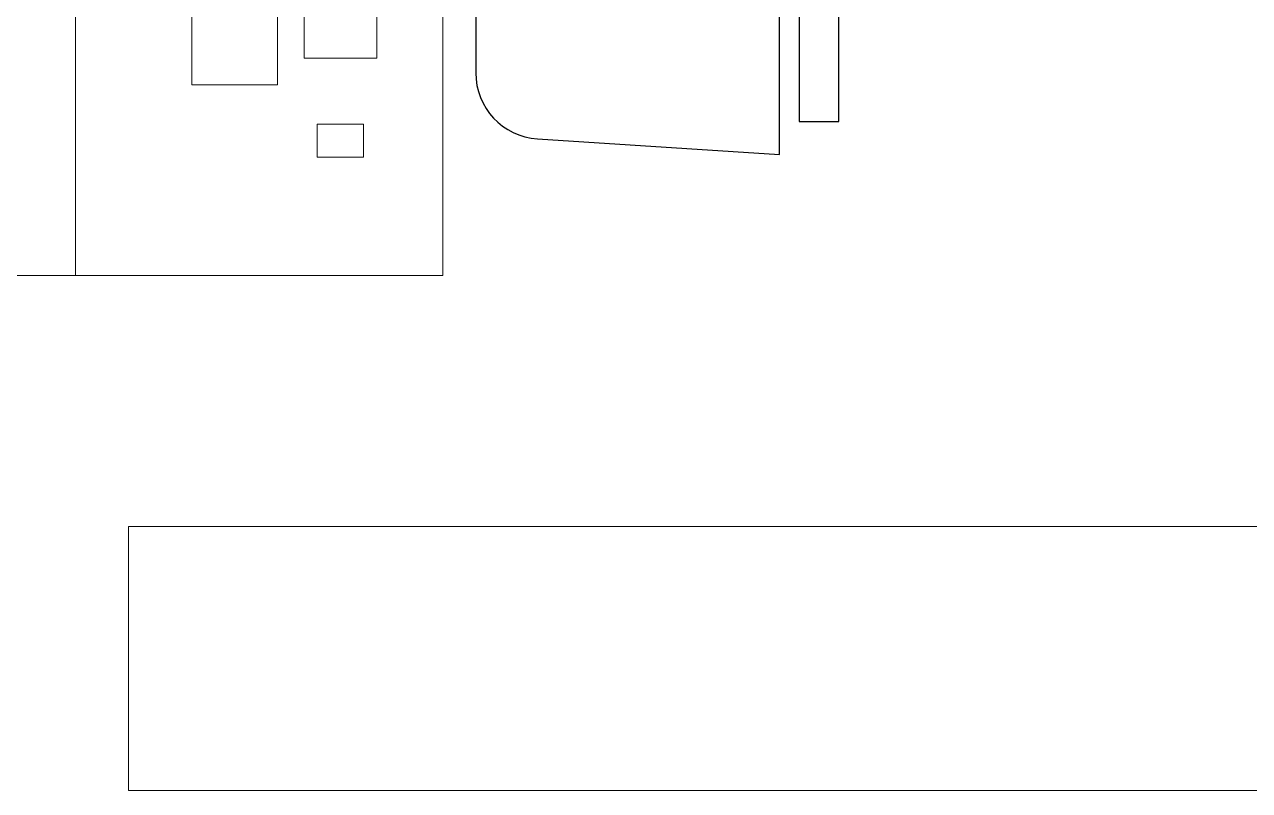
# Model space of a CAD drawing. Extents: x -2012 to 34975, y -1043 to 8321.
# Drawn here: x 4576.6 to 4762.2, y 2433 to 2549 of the extents above; entities that cross this region are included whole.
import ezdxf

# ---------------------------------------------------------------- set-up
doc = ezdxf.new("R2010")
doc.units = 0
doc.header["$LTSCALE"] = 25
doc.layers.get('0').update_dxf_attribs({"color": 9, "lineweight": 9})
doc.layers.add('05', color=9, linetype='Continuous', lineweight=9)

# ---------------------------------------------------------------- blocks, each defined once
blk = doc.blocks.new('m-vw-sandalye')
at = {"lineweight": -3, "ltscale": 0.5}
blk.add_lwpolyline([(-20.5, 0), (20.5, 0), (20.5, -6), (-20.5, -6)], close=True, dxfattribs=at)
blk.add_lwpolyline([(-25.5, -9), (25.5, -9), (23.11, -45.65, -0.395265), (13.13, -55), (-13.13, -55, -0.395265), (-23.11, -45.65)], format="xyb", close=True, dxfattribs=at)
blk = doc.blocks.new('m-vw-bilgisayar-2')
for points in [[(38, 60), (18, 60), (18, 70), (38, 70)], [(25, 25), (38, 25), (38, -25), (25, -25)], [(10, 21), (21, 21), (21, -21), (10, -21)], [(12, -31), (19, -31), (19, -36), (12, -36)]]:
    blk.add_lwpolyline(points, close=True)
blk = doc.blocks.new('danısma')
at = {"layer": '05'}
blk.add_lwpolyline([(-5279.55, 23301.46), (-5279.55, 23526.46), (-5999.55, 23526.46), (-5999.55, 23301.46), (-5959.55, 23301.46), (-5959.55, 23486.46), (-5319.55, 23486.46), (-5319.55, 23301.46), (-5279.55, 23301.46)], dxfattribs=at)
for points in [[(-5959.55, 23301.46), (-5903.95, 23301.46), (-5903.95, 23486.46), (-5959.55, 23486.46)], [(-5951.55, 23223.47), (-5411.55, 23223.47), (-5411.55, 23263.47), (-5951.55, 23263.47)]]:
    blk.add_lwpolyline(points, close=True, dxfattribs=at)
at = {"layer": '05', "xscale": -1}
blk.add_blockref('m-vw-bilgisayar-2', (-5903.95, 23355.35), dxfattribs=at)
at = {"layer": '05', "lineweight": -3, "xscale": -1, "rotation": 270}
blk.add_blockref('m-vw-sandalye', (-5843.95, 23345.27), dxfattribs=at)

msp = doc.modelspace()

# ---------------------------------------------------------------- block references
at = {"layer": '05'}
msp.add_blockref('danısma', (10543.89, -20790.46), dxfattribs=at)

doc.saveas('drawing.dxf')
